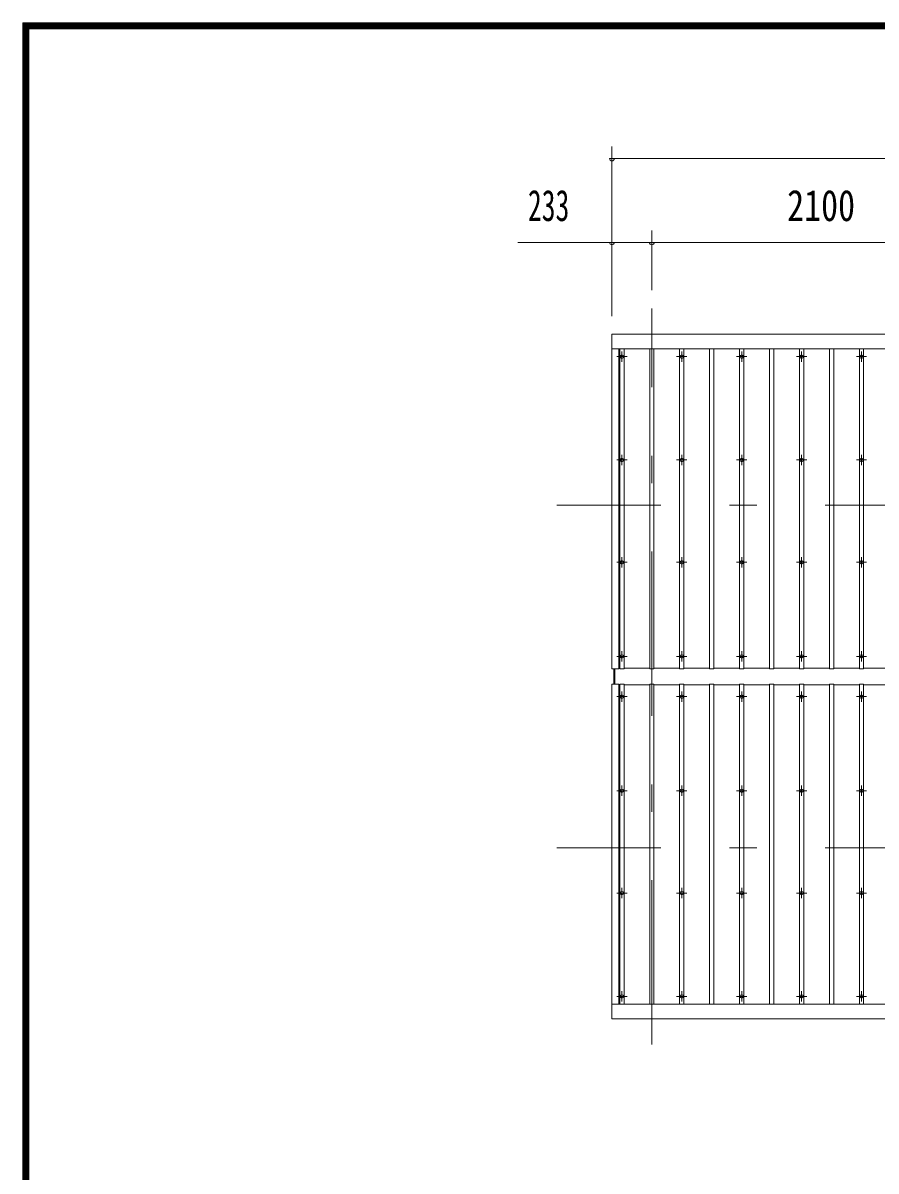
# Model space of a CAD drawing. Units: millimetres, scale not verified. Extents: x -32274 to 32279, y -14169 to 14171.
# Drawn here: x -7901 to -2917, y 7465 to 14171 of the extents above; entities that cross this region are included whole.
import ezdxf
from ezdxf.enums import TextEntityAlignment as Align

# ---------------------------------------------------------------- set-up
doc = ezdxf.new("R2010")
doc.units = ezdxf.units.MM
doc.header["$LTSCALE"] = 80
doc.linetypes.add('USER3', pattern=[24, 12, -5, 2, -5])
for name, color, linetype, lineweight in [('0-2_1-0BOLD', 7, 'Continuous', 18), ('0-3_1-2CENTER', 3, 'USER3', 18), ('0-4_1-4THIN', 4, 'Continuous', 18), ('0-5_1-5DIM', 3, 'Continuous', 18), ('0-C_F-F', 5, 'Continuous', 18)]:
    doc.layers.add(name, color=color, linetype=linetype, lineweight=lineweight)
doc.styles.add('ＭＳ ゴシック', font='')
doc.styles.get('ＭＳ ゴシック').set_extended_font_data('MS Gothic')

msp = doc.modelspace()

# ---------------------------------------------------------------- linework, layer by layer
at = {"layer": '0-2_1-0BOLD'}
for p, q in [((3356.05, 12266.89), (-4459.94, 12266.89)), ((-4449.94, 10308.52), (-4449.94, 10398.23)), ((-4443.94, 10398.23), (-4443.94, 10308.52)), ((-4459.94, 8439.86), (3356.05, 8439.86))]:
    msp.add_line(p, q, dxfattribs=at)
for points in [[(-4459.94, 10398.23), (-4459.94, 12353.37), (3356.05, 12353.37), (3356.05, 10398.23), (3316.05, 10398.23), (3316.05, 12266.89)], [(-4419.94, 12266.89), (-4419.94, 10398.23), (-4459.94, 10398.23)], [(-4459.94, 8353.37), (-4459.94, 10308.52), (-4419.94, 10308.52), (-4419.94, 8439.86)], [(3316.05, 8439.86), (3316.05, 10308.52), (3356.05, 10308.52), (3356.05, 8353.37), (-4459.94, 8353.37)]]:
    msp.add_lwpolyline(points, dxfattribs=at)
for centre in [(-4401.94, 12221.94), (-4051.94, 12221.94), (-3701.94, 12221.94), (-3351.94, 12221.94), (-3001.94, 12221.94), (-4401.94, 11618.24), (-4051.94, 11618.24), (-3701.94, 11618.24), (-3351.94, 11618.24), (-3001.94, 11618.24), (-4401.94, 11020.45), (-4051.94, 11020.45), (-3701.94, 11020.45), (-3351.94, 11020.45), (-3001.94, 11020.45), (-4401.94, 10470.76), (-4051.94, 10470.76), (-3701.94, 10470.76), (-3351.94, 10470.76), (-3001.94, 10470.76), (-4401.94, 10235.99), (-4051.94, 10235.99), (-3701.94, 10235.99), (-3351.94, 10235.99), (-3001.94, 10235.99), (-4401.94, 9686.3), (-4051.94, 9686.3), (-3701.94, 9686.3), (-3351.94, 9686.3), (-3001.94, 9686.3), (-4401.94, 9088.51), (-4051.94, 9088.51), (-3701.94, 9088.51), (-3351.94, 9088.51), (-3001.94, 9088.51), (-4401.94, 8484.8), (-4051.94, 8484.8), (-3701.94, 8484.8), (-3351.94, 8484.8), (-3001.94, 8484.8)]:
    msp.add_circle(centre, 10, dxfattribs=at)
at = {"layer": '0-3_1-2CENTER'}
for p, q in [((-4226.94, 8203.37), (-4226.94, 12503.38)), ((-4371.94, 12221.94), (-4431.94, 12221.94)), ((-4401.94, 12251.95), (-4401.94, 12191.95)), ((-4081.94, 12221.94), (-4021.94, 12221.94)), ((-4051.94, 12191.95), (-4051.94, 12251.95)), ((-3671.95, 12221.94), (-3731.94, 12221.94)), ((-3701.94, 12251.95), (-3701.94, 12191.95)), ((-3381.94, 12221.94), (-3321.94, 12221.94)), ((-3351.94, 12191.95), (-3351.94, 12251.95)), ((-3031.94, 12221.94), (-2971.94, 12221.94)), ((-3001.94, 12251.95), (-3001.94, 12191.95)), ((-4431.94, 11618.24), (-4371.94, 11618.24)), ((-4401.94, 11588.24), (-4401.94, 11648.24)), ((-4081.94, 11618.24), (-4021.94, 11618.24)), ((-4051.94, 11588.24), (-4051.94, 11648.24)), ((-3671.94, 11618.24), (-3731.94, 11618.24)), ((-3701.94, 11648.24), (-3701.94, 11588.24)), ((-3381.94, 11618.24), (-3321.94, 11618.24)), ((-3351.94, 11588.24), (-3351.94, 11648.24)), ((-2971.94, 11618.24), (-3031.94, 11618.24)), ((-3001.94, 11648.24), (-3001.94, 11588.24)), ((3506.05, 11353.37), (-4781.94, 11353.37)), ((-4371.94, 11020.45), (-4431.94, 11020.45)), ((-4401.94, 10990.45), (-4401.94, 11050.46)), ((-4081.94, 11020.45), (-4021.94, 11020.45)), ((-4051.94, 11050.46), (-4051.94, 10990.45)), ((-3671.94, 11020.45), (-3731.94, 11020.45)), ((-3701.94, 10990.45), (-3701.94, 11050.46)), ((-3381.94, 11020.45), (-3321.94, 11020.45)), ((-3351.94, 11050.46), (-3351.94, 10990.45)), ((-2971.94, 11020.45), (-3031.94, 11020.45)), ((-3001.94, 10990.45), (-3001.94, 11050.46)), ((-4431.94, 10470.76), (-4371.94, 10470.76)), ((-4401.94, 10440.76), (-4401.94, 10500.77)), ((-4081.94, 10470.76), (-4021.94, 10470.76)), ((-4051.94, 10440.76), (-4051.94, 10500.77)), ((-3671.94, 10470.76), (-3731.94, 10470.76)), ((-3701.94, 10440.76), (-3701.94, 10500.77)), ((-3381.94, 10470.76), (-3321.94, 10470.76)), ((-3351.94, 10440.76), (-3351.94, 10500.77)), ((-2971.94, 10470.76), (-3031.94, 10470.76)), ((-3001.94, 10440.76), (-3001.94, 10500.77)), ((-4401.94, 10205.98), (-4401.94, 10265.98)), ((-4051.94, 10265.98), (-4051.94, 10205.98)), ((-3701.94, 10265.98), (-3701.94, 10205.98)), ((-3351.94, 10265.98), (-3351.94, 10205.98)), ((-3001.94, 10265.98), (-3001.94, 10205.98)), ((-4431.94, 10235.99), (-4371.94, 10235.99)), ((-4021.94, 10235.99), (-4081.94, 10235.99)), ((-3731.94, 10235.99), (-3671.94, 10235.99)), ((-3381.94, 10235.99), (-3321.94, 10235.99)), ((-3031.94, 10235.99), (-2971.94, 10235.99)), ((-4431.94, 9686.3), (-4371.94, 9686.3)), ((-4401.94, 9656.29), (-4401.94, 9716.29)), ((-4021.94, 9686.3), (-4081.94, 9686.3)), ((-4051.94, 9716.29), (-4051.94, 9656.29)), ((-3731.94, 9686.3), (-3671.94, 9686.3)), ((-3701.94, 9656.29), (-3701.94, 9716.29)), ((-3321.94, 9686.3), (-3381.94, 9686.3)), ((-3351.94, 9716.29), (-3351.94, 9656.29)), ((-2971.94, 9686.3), (-3031.94, 9686.3)), ((-3001.94, 9656.29), (-3001.94, 9716.29)), ((3506.05, 9353.37), (-4781.94, 9353.37)), ((-4431.94, 9088.51), (-4371.94, 9088.51)), ((-4401.94, 9118.5), (-4401.94, 9058.5)), ((-4021.94, 9088.51), (-4081.94, 9088.51)), ((-4051.94, 9058.5), (-4051.94, 9118.5)), ((-3731.94, 9088.51), (-3671.94, 9088.51)), ((-3701.94, 9118.5), (-3701.94, 9058.5)), ((-3381.94, 9088.51), (-3321.94, 9088.51)), ((-3351.94, 9058.5), (-3351.94, 9118.5)), ((-3031.94, 9088.51), (-2971.94, 9088.51)), ((-3001.94, 9118.5), (-3001.94, 9058.5)), ((-4431.94, 8484.8), (-4371.94, 8484.8)), ((-4401.94, 8454.8), (-4401.94, 8514.8)), ((-4021.94, 8484.8), (-4081.94, 8484.8)), ((-4051.94, 8514.8), (-4051.94, 8454.8)), ((-3671.95, 8484.8), (-3731.94, 8484.8)), ((-3701.94, 8454.8), (-3701.94, 8514.8)), ((-3321.94, 8484.8), (-3381.94, 8484.8)), ((-3351.94, 8514.8), (-3351.94, 8454.8)), ((-3031.94, 8484.8), (-2971.94, 8484.8)), ((-3001.94, 8454.8), (-3001.94, 8514.8))]:
    msp.add_line(p, q, dxfattribs=at)
at = {"layer": '0-4_1-4THIN'}
for p, q in [((-4389.44, 10398.23), (-4389.44, 12266.89)), ((-4214.44, 12266.89), (-4214.44, 10398.23)), ((-4039.44, 12266.89), (-4039.44, 10398.23)), ((-3864.44, 12266.89), (-3864.44, 10398.23)), ((-3689.44, 12266.89), (-3689.44, 10398.23)), ((-3514.44, 12266.89), (-3514.44, 10398.23)), ((-3339.44, 12266.89), (-3339.44, 10398.23)), ((-3164.44, 12266.89), (-3164.44, 10398.23)), ((-2989.44, 12266.89), (-2989.44, 10398.23)), ((-4414.44, 10402.47), (-4419.94, 10402.47)), ((-4239.44, 10402.47), (-4389.44, 10402.47)), ((-4064.44, 10402.47), (-4214.44, 10402.47)), ((-3889.44, 10402.47), (-4039.44, 10402.47)), ((-3714.44, 10402.47), (-3864.44, 10402.47)), ((-3539.44, 10402.47), (-3689.44, 10402.47)), ((-3364.44, 10402.47), (-3514.44, 10402.47)), ((-3189.44, 10402.47), (-3339.44, 10402.47)), ((-3014.44, 10402.47), (-3164.44, 10402.47)), ((-2839.44, 10402.47), (-2989.44, 10402.47)), ((-4414.44, 10304.27), (-4419.94, 10304.27)), ((-4389.44, 10304.27), (-4239.44, 10304.27)), ((-4214.44, 10304.27), (-4064.44, 10304.27)), ((-4039.44, 10304.27), (-3889.44, 10304.27)), ((-3864.44, 10304.27), (-3714.44, 10304.27)), ((-3689.44, 10304.27), (-3539.44, 10304.27)), ((-3514.44, 10304.27), (-3364.44, 10304.27)), ((-3339.44, 10304.27), (-3189.44, 10304.27)), ((-3164.44, 10304.27), (-3014.44, 10304.27)), ((-2989.44, 10304.27), (-2839.44, 10304.27))]:
    msp.add_line(p, q, dxfattribs=at)
for points in [[(-4414.44, 12266.89), (-4414.44, 10398.23), (-4389.44, 10398.23)], [(-4214.44, 10398.23), (-4239.44, 10398.23), (-4239.44, 12266.89)], [(-4039.44, 10398.23), (-4064.44, 10398.23), (-4064.44, 12266.89)], [(-3864.44, 10398.23), (-3889.44, 10398.23), (-3889.44, 12266.89)], [(-3689.44, 10398.23), (-3714.44, 10398.23), (-3714.44, 12266.89)], [(-3514.44, 10398.23), (-3539.44, 10398.23), (-3539.44, 12266.89)], [(-3339.44, 10398.23), (-3364.44, 10398.23), (-3364.44, 12266.89)], [(-3164.44, 10398.23), (-3189.44, 10398.23), (-3189.44, 12266.89)], [(-2989.44, 10398.23), (-3014.44, 10398.23), (-3014.44, 12266.89)], [(-4389.44, 8439.86), (-4389.44, 10308.52), (-4414.44, 10308.52), (-4414.44, 8439.86)], [(-4214.44, 8439.86), (-4214.44, 10308.52), (-4239.44, 10308.52), (-4239.44, 8439.86)], [(-4039.44, 8439.86), (-4039.44, 10308.52), (-4064.44, 10308.52), (-4064.44, 8439.86)], [(-3864.44, 8439.86), (-3864.44, 10308.52), (-3889.44, 10308.52), (-3889.44, 8439.86)], [(-3689.44, 8439.86), (-3689.44, 10308.52), (-3714.44, 10308.52), (-3714.44, 8439.86)], [(-3514.44, 8439.86), (-3514.44, 10308.52), (-3539.44, 10308.52), (-3539.44, 8439.86)], [(-3339.44, 8439.86), (-3339.44, 10308.52), (-3364.44, 10308.52), (-3364.44, 8439.86)], [(-3164.44, 8439.86), (-3164.44, 10308.52), (-3189.44, 10308.52), (-3189.44, 8439.86)], [(-2989.44, 8439.86), (-2989.44, 10308.52), (-3014.44, 10308.52), (-3014.44, 8439.86)]]:
    msp.add_lwpolyline(points, dxfattribs=at)
at = {"layer": '0-5_1-5DIM'}
for p, q in [((-4459.94, 13449.18), (-4459.94, 12459.18)), ((-4445.94, 13379.18), (-4473.94, 13379.18)), ((3356.06, 13379.18), (-4459.94, 13379.18)), ((-4226.94, 12609.18), (-4226.94, 12959.18)), ((-5009.44, 12889.18), (3905.57, 12889.18)), ((-4445.94, 12889.18), (-4473.94, 12889.18)), ((-4212.94, 12889.18), (-4240.94, 12889.18))]:
    msp.add_line(p, q, dxfattribs=at)
for centre in [(-4459.94, 13379.18), (-4459.94, 12889.18), (-4226.94, 12889.18)]:
    msp.add_arc(centre, 14, 180, 0, dxfattribs=at)
at = {"layer": '0-C_F-F'}
for points in [[(32278.6, -13969.17), (32278.6, 14170.83), (-7901.4, 14170.83), (-7901.4, -13969.17)], [(32275.1, -13965.67), (-7897.9, -13965.67), (-7897.9, 14167.33), (32275.1, 14167.33)], [(32271.6, -13962.17), (32271.6, 14163.83), (-7894.4, 14163.83), (-7894.4, -13962.17)], [(32268.1, -13958.67), (32268.1, 14160.33), (-7890.9, 14160.33), (-7890.9, -13958.67)], [(32264.6, -13955.17), (32264.6, 14156.83), (-7887.4, 14156.83), (-7887.4, -13955.17)], [(32261.1, -13951.67), (32261.1, 14153.33), (-7883.9, 14153.33), (-7883.9, -13951.67)], [(32257.6, -13948.17), (-7880.4, -13948.17), (-7880.4, 14149.83), (32257.6, 14149.83)], [(32254.1, -13944.67), (-7876.9, -13944.67), (-7876.9, 14146.33), (32254.1, 14146.33)], [(32250.6, -13941.17), (32250.6, 14142.83), (-7873.4, 14142.83), (-7873.4, -13941.17)], [(32247.1, -13937.67), (-7869.9, -13937.67), (-7869.9, 14139.33), (32247.1, 14139.33)], [(32243.6, -13934.17), (32243.6, 14135.83), (-7866.4, 14135.83), (-7866.4, -13934.17)]]:
    msp.add_lwpolyline(points, close=True, dxfattribs=at)

# ---------------------------------------------------------------- texts
at = {"layer": '0-5_1-5DIM', "color": 7, "style": 'ＭＳ ゴシック'}
for s, width, p in [('233', 0.65, (-4950.88, 12959.18)), ('2100', 0.8, (-3436.48, 12959.18))]:
    msp.add_text(s, height=182.3, dxfattribs=dict(at, width=width)).set_placement(p, align=Align.BOTTOM_LEFT)

doc.saveas('drawing.dxf')
